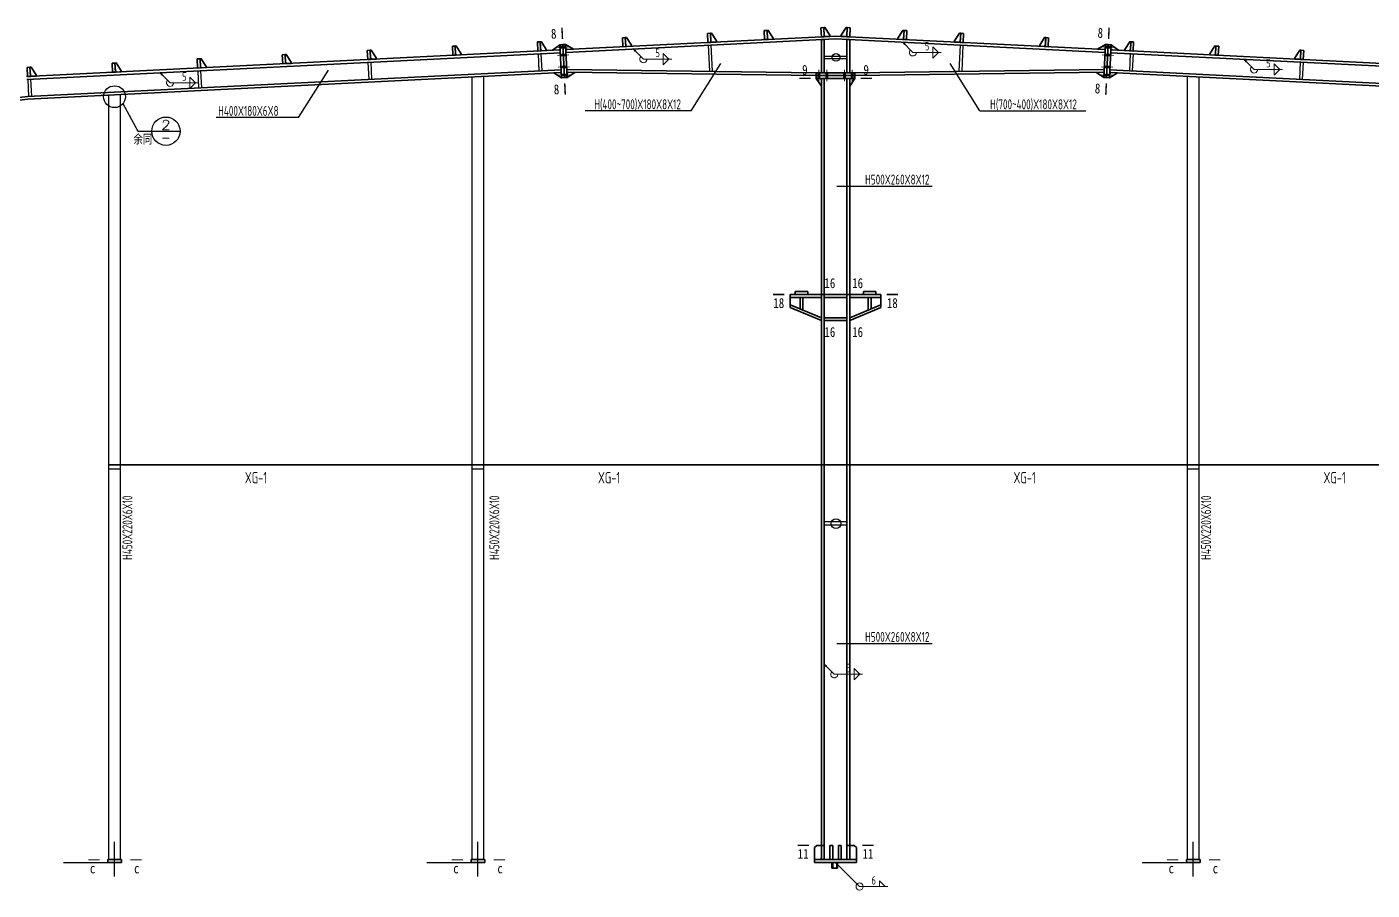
# Model space of a CAD drawing. Extents: x 2303022 to 2899168, y 17226141 to 18257813.
# Drawn here: x 2592571 to 2639961, y 17286920 to 17317320 of the extents above; entities that cross this region are included whole.
import ezdxf
from ezdxf.enums import TextEntityAlignment as Align

# ---------------------------------------------------------------- set-up
doc = ezdxf.new("R2010")
doc.units = 0
doc.header["$LTSCALE"] = 1000
doc.header["$MEASUREMENT"] = 0
doc.linetypes.add('DOTE', pattern=[2.42, 2, -0.2, 0.02, -0.2])
for name, color, linetype, lineweight in [('10', 7, 'Continuous', 35), ('114', 2, 'Continuous', 18), ('116', 1, 'Continuous', 35), ('12', 2, 'Continuous', 35), ('14', 2, 'Continuous', 35), ('焊缝标注', 9, 'Continuous', 18)]:
    doc.layers.add(name, color=color, linetype=linetype, lineweight=lineweight)
for name, color, linetype in [('11', 3, 'Continuous'), ('3T_WOOD', 21, 'Continuous'), ('BALCONY', 6, 'Continuous'), ('FRAMING', 2, 'Continuous'), ('PUB_DIM', 161, 'Continuous')]:
    doc.layers.add(name, color=color, linetype=linetype)
doc.styles.add('COMP', font='COMPLEX.shx', dxfattribs={"bigfont": 'hztxt'})
doc.styles.add('FromPkpm', font='Pkpmeng', dxfattribs={"width": 0.7, "bigfont": 'hztxt'})
doc.styles.add('PkpmHz', font='Pkpmeng', dxfattribs={"width": 0.7, "bigfont": 'hztxt'})
doc.styles.add('TSSD_Dimension', font='Tssdeng.shx', dxfattribs={"width": 0.7, "bigfont": 'hztxt.shx'})
doc.styles.add('TSSD_REIN', font='tssdeng.shx', dxfattribs={"width": 0.7, "bigfont": 'tssdchn.shx'})
doc.styles.add('图框字体', font='', dxfattribs={"width": 0.8})
doc.styles.add('宋体', font='', dxfattribs={"width": 0.8})
doc.styles.get('图框字体').set_extended_font_data('NSimSun')
doc.styles.get('宋体').set_extended_font_data('SimSun')

# ---------------------------------------------------------------- blocks, each defined once
blk = doc.blocks.new('_INDEX')
blk.add_line((-0.5, 0), (0.5, 0))
blk.add_circle((0, 0), 0.5)
at = {"style": 'COMP'}
for tag, width, p, p2 in [('1', 2.333333, (-0.17, 0.05), (0.17, 0.05)), ('-', 1.166667, (-0.17, -0.39), (0.17, -0.39))]:
    blk.add_attdef(tag, text='', height=0.34, dxfattribs=dict(at, width=width)).set_placement(p, p2, align=Align.FIT)

msp = doc.modelspace()

# ---------------------------------------------------------------- hatches: boundary and pattern name
at = {"layer": '焊缝标注'}
for points in [[(2613937.2, 17316539.7), (2613997.1, 17316458.3), (2614018.3, 17316479.4)], [(2623432.1, 17316777.1), (2623492, 17316695.6), (2623513.3, 17316716.8)], [(2635453.3, 17316176.1), (2635513.2, 17316094.6), (2635534.5, 17316115.7)], [(2597263.6, 17315706.1), (2597323.4, 17315624.6), (2597344.7, 17315645.7)], [(2620658.5, 17294873.8), (2620718.4, 17294792.3), (2620739.6, 17294813.5)], [(2621058.5, 17287895.9), (2621118.4, 17287814.4), (2621139.6, 17287835.6)]]:
    msp.add_hatch(color=256, dxfattribs=at).paths.add_polyline_path(points)

# ---------------------------------------------------------------- linework, layer by layer
at = {"color": 3, "lineweight": 35, "ltscale": 100}
for p, q in [((2611558.5, 17316520.9), (2621058.5, 17316995.9)), ((2621058.5, 17316995.9), (2630558.5, 17316520.9)), ((2592558.5, 17315570.9), (2611358.7, 17316510.9)), ((2611563.5, 17316421), (2621058.3, 17316895.8)), ((2621058.3, 17316895.8), (2630553.5, 17316421)), ((2630758.3, 17316510.9), (2649558.5, 17315570.9)), ((2592563.5, 17315471.1), (2611363.7, 17316411.1)), ((2630753.3, 17316411.1), (2649553.5, 17315471)), ((2592593.5, 17314871.8), (2611393.7, 17315811.8)), ((2592598.5, 17314771.9), (2611398.7, 17315711.9)), ((2611593.4, 17315822), (2620378.5, 17315707.5)), ((2611598.4, 17315721.9), (2620378.5, 17315607.5)), ((2621738.5, 17315707.5), (2630523.6, 17315822)), ((2621738.5, 17315607.4), (2630518.5, 17315721.9)), ((2630718.3, 17315711.9), (2649518.5, 17314771.9)), ((2630723.3, 17315811.8), (2649523.6, 17314871.8)), ((2620558.5, 17307895.9), (2620558.5, 17315507.5)), ((2620558.5, 17315507.5), (2620658.5, 17315507.5)), ((2620658.5, 17307895.9), (2620658.5, 17315507.5)), ((2621458.5, 17307895.9), (2621458.5, 17315507.5)), ((2621458.5, 17315507.5), (2621558.5, 17315507.5)), ((2621558.5, 17307895.9), (2621558.5, 17315507.5)), ((2584258.5, 17313893.9), (2592593.5, 17314872)), ((2584258.5, 17313793.3), (2592598.5, 17314771.9)), ((2620558.5, 17287995.9), (2620558.5, 17307895.9)), ((2620558.5, 17307895.9), (2620658.5, 17307895.9)), ((2620658.5, 17287995.9), (2620658.5, 17307895.9)), ((2620658.5, 17307895.9), (2621458.5, 17307895.9)), ((2621458.5, 17287995.9), (2621458.5, 17307895.9)), ((2621458.5, 17307895.9), (2621558.5, 17307895.9)), ((2621558.5, 17287995.9), (2621558.5, 17307895.9))]:
    msp.add_line(p, q, dxfattribs=at)
for p, q in [((2595454.8, 17301895.9), (2595854.8, 17301895.9)), ((2608254.8, 17301895.9), (2608654.8, 17301895.9)), ((2633454.8, 17301895.9), (2633854.8, 17301895.9)), ((2633454.8, 17301895.9), (2633854.8, 17301895.9)), ((2595454.9, 17301755.6), (2595854.8, 17301755.6)), ((2608254.9, 17301755.6), (2608654.8, 17301755.6)), ((2633454.9, 17301755.6), (2633854.8, 17301755.6)), ((2633454.9, 17301755.6), (2633854.8, 17301755.6))]:
    msp.add_line(p, q)
at = {"layer": '10', "lineweight": 35, "ltscale": 100, "const_width": 50}
for points in [[(2611419.7, 17317295), (2611439.7, 17316895.5)], [(2630697.3, 17317295), (2630677.3, 17316895.5)], [(2619778.5, 17315507.5), (2620178.5, 17315507.5)], [(2622338.5, 17315507.5), (2621938.5, 17315507.5)], [(2611537.6, 17314935.9), (2611517.6, 17315335.4)], [(2630579.5, 17314937.9), (2630599.4, 17315337.4)], [(2620558.5, 17308495.9), (2620558.5, 17308095.9)], [(2621558.5, 17308495.9), (2621558.5, 17308095.9)], [(2618858.5, 17307895.9), (2619258.5, 17307895.9)], [(2623258.5, 17307895.9), (2622858.5, 17307895.9)], [(2620558.5, 17306375.9), (2620558.5, 17306775.9)], [(2621558.5, 17306375.9), (2621558.5, 17306775.9)], [(2619718.5, 17288495.9), (2620118.5, 17288495.9)], [(2622398.5, 17288495.9), (2621998.5, 17288495.9)]]:
    msp.add_lwpolyline(points, dxfattribs=at)
at = {"layer": '10', "const_width": 45, "elevation": 200}
for points in [[(2594736.8, 17287984.7), (2595136.8, 17287984.7)], [(2596609.8, 17287984.7), (2596209.8, 17287984.7)], [(2607536.8, 17287984.7), (2607936.8, 17287984.7)], [(2609409.8, 17287984.7), (2609009.8, 17287984.7)], [(2632736.9, 17287984.7), (2633136.9, 17287984.7)], [(2634609.9, 17287984.7), (2634209.9, 17287984.7)]]:
    msp.add_lwpolyline(points, dxfattribs=at)
at = {"layer": '11'}
for p, q in [((2608254.8, 17287995.9), (2608254.8, 17315554.8)), ((2608654.8, 17315574.8), (2608654.8, 17287995.9)), ((2633454.8, 17287995.9), (2633454.8, 17315575.1)), ((2633854.8, 17315555.1), (2633854.8, 17287995.9)), ((2595454.8, 17287995.9), (2595454.8, 17314914.8)), ((2595854.8, 17314934.8), (2595854.8, 17287995.9)), ((2593862.9, 17287895.9, -200), (2595418.5, 17287895.9)), ((2606662.9, 17287895.9, -200), (2608218.5, 17287895.9)), ((2631862.9, 17287895.9, -200), (2633418.5, 17287895.9))]:
    msp.add_line(p, q, dxfattribs=at)
at = {"layer": '114', "lineweight": 18, "ltscale": 100}
for p, q in [((2611254.4, 17316595.8), (2611653.9, 17316615.8)), ((2630463.1, 17316615.8), (2630862.6, 17316595.9)), ((2611268.3, 17316316.2), (2611667.9, 17316336.2)), ((2630449.1, 17316336.1), (2630848.6, 17316316.2)), ((2611289.3, 17315896.7), (2611688.8, 17315916.7)), ((2611303.3, 17315617.1), (2611702.8, 17315637)), ((2620468.5, 17315407.5), (2620468.5, 17315807.5)), ((2620748.5, 17315407.5), (2620748.5, 17315807.5)), ((2621368.5, 17315407.5), (2621368.5, 17315807.5)), ((2621648.5, 17315407.5), (2621648.5, 17315807.5)), ((2630414.2, 17315637), (2630813.7, 17315617.1)), ((2630428.2, 17315916.9), (2630827.7, 17315896.9))]:
    msp.add_line(p, q, dxfattribs=at)
at = {"layer": '114', "color": 1, "lineweight": 70, "ltscale": 100}
for p, q in [((2611354.3, 17316600.8), (2611554, 17316610.8)), ((2630563, 17316610.8), (2630762.7, 17316600.8)), ((2611368.2, 17316321.2), (2611568, 17316331.2)), ((2630549, 17316331.1), (2630748.8, 17316321.2)), ((2611389.2, 17315901.7), (2611589, 17315911.7)), ((2611403.2, 17315622.1), (2611602.9, 17315632)), ((2620468.5, 17315507.5), (2620468.5, 17315707.5)), ((2620748.5, 17315507.5), (2620748.5, 17315707.5)), ((2621368.5, 17315507.5), (2621368.5, 17315707.5)), ((2621648.5, 17315507.5), (2621648.5, 17315707.5)), ((2630514.1, 17315632), (2630713.8, 17315622)), ((2630528, 17315911.9), (2630727.8, 17315901.9))]:
    msp.add_line(p, q, dxfattribs=at)
at = {"layer": '116', "lineweight": 35, "ltscale": 100}
for p, q in [((2620933.5, 17287895.9), (2620933.5, 17287695.9)), ((2620933.5, 17287695.9), (2621133.5, 17287695.9)), ((2620963.5, 17287895.9), (2620963.5, 17287695.9)), ((2621103.5, 17287895.9), (2621103.5, 17287695.9)), ((2621133.5, 17287895.9), (2621133.5, 17287695.9))]:
    msp.add_line(p, q, dxfattribs=at)
at = {"layer": '12', "lineweight": 35, "ltscale": 100}
for p, q in [((2613651.8, 17316946), (2613551.9, 17316941)), ((2613551.9, 17316941), (2613567.9, 17316621.4)), ((2613667.7, 17316626.4), (2613651.8, 17316946)), ((2616648, 17317095.8), (2616548.1, 17317090.8)), ((2616548.1, 17317090.8), (2616564.1, 17316771.2)), ((2616664, 17316776.2), (2616648, 17317095.8)), ((2618645.5, 17317195.6), (2618545.6, 17317190.6)), ((2618545.6, 17317190.6), (2618561.6, 17316871)), ((2618661.5, 17316876), (2618645.5, 17317195.6)), ((2620643, 17317295.3), (2620543.2, 17317290.3)), ((2620543.2, 17317290.3), (2620559.1, 17316970.7)), ((2620559.1, 17316970.7), (2620659, 17316975.7)), ((2620659, 17316975.7), (2620643, 17317295.3)), ((2621458, 17316975.7), (2621474, 17317295.3)), ((2621557.9, 17316970.7), (2621458, 17316975.7)), ((2621474, 17317295.3), (2621573.8, 17317290.3)), ((2621573.8, 17317290.3), (2621557.9, 17316970.7)), ((2623455.5, 17316876), (2623471.5, 17317195.6)), ((2623471.5, 17317195.6), (2623571.3, 17317190.6)), ((2623571.3, 17317190.6), (2623555.4, 17316871)), ((2625453, 17316776.2), (2625469, 17317095.8)), ((2625469, 17317095.8), (2625568.9, 17317090.8)), ((2625568.9, 17317090.8), (2625552.9, 17316771.2)), ((2628449.2, 17316626.4), (2628465.2, 17316946)), ((2628465.2, 17316946), (2628565.1, 17316941)), ((2628565.1, 17316941), (2628549.1, 17316621.4)), ((2604663, 17316496.6), (2604563.1, 17316491.6)), ((2604563.1, 17316491.6), (2604579.1, 17316172)), ((2604679, 17316177), (2604663, 17316496.6)), ((2607659.2, 17316646.4), (2607559.4, 17316641.4)), ((2607559.4, 17316641.4), (2607575.4, 17316321.8)), ((2607675.2, 17316326.8), (2607659.2, 17316646.4)), ((2610655.5, 17316796.2), (2610555.6, 17316791.2)), ((2610555.6, 17316791.2), (2610571.6, 17316471.6)), ((2610571.6, 17316471.6), (2610671.5, 17316476.6)), ((2610671.5, 17316476.6), (2610655.5, 17316796.2)), ((2613567.9, 17316621.4), (2613667.7, 17316626.4)), ((2616564.1, 17316771.2), (2616664, 17316776.2)), ((2618561.6, 17316871), (2618661.5, 17316876)), ((2623555.4, 17316871), (2623455.5, 17316876)), ((2625552.9, 17316771.2), (2625453, 17316776.2)), ((2628549.1, 17316621.4), (2628449.2, 17316626.4)), ((2631445.5, 17316476.6), (2631461.5, 17316796.2)), ((2631545.4, 17316471.6), (2631445.5, 17316476.6)), ((2631461.5, 17316796.2), (2631561.4, 17316791.2)), ((2631561.4, 17316791.2), (2631545.4, 17316471.6)), ((2634441.8, 17316326.8), (2634457.7, 17316646.4)), ((2634457.7, 17316646.4), (2634557.6, 17316641.4)), ((2634557.6, 17316641.4), (2634541.6, 17316321.8)), ((2637438, 17316177), (2637454, 17316496.6)), ((2637454, 17316496.6), (2637553.9, 17316491.6)), ((2637553.9, 17316491.6), (2637537.9, 17316172)), ((2595674.2, 17316047.1), (2595574.3, 17316042.1)), ((2595574.3, 17316042.1), (2595590.3, 17315722.5)), ((2595690.2, 17315727.5), (2595674.2, 17316047.1)), ((2598670.5, 17316196.9), (2598570.6, 17316191.9)), ((2598570.6, 17316191.9), (2598586.6, 17315872.3)), ((2598686.5, 17315877.3), (2598670.5, 17316196.9)), ((2601666.7, 17316346.7), (2601566.9, 17316341.7)), ((2601566.9, 17316341.7), (2601582.8, 17316022.1)), ((2601582.8, 17316022.1), (2601682.7, 17316027.1)), ((2601682.7, 17316027.1), (2601666.7, 17316346.7)), ((2604579.1, 17316172), (2604679, 17316177)), ((2607575.4, 17316321.8), (2607675.2, 17316326.8)), ((2634541.6, 17316321.8), (2634441.8, 17316326.8)), ((2637537.9, 17316172), (2637438, 17316177)), ((2592678, 17315897.3), (2592578.1, 17315892.3)), ((2592578.1, 17315892.3), (2592594.1, 17315572.7)), ((2592594.1, 17315572.7), (2592694, 17315577.7)), ((2592694, 17315577.7), (2592678, 17315897.3)), ((2595590.3, 17315722.5), (2595690.2, 17315727.5)), ((2598586.6, 17315872.3), (2598686.5, 17315877.3))]:
    msp.add_line(p, q, dxfattribs=at)
at = {"layer": '12'}
for p, q in [((2595418.5, 17287995.9), (2595898.5, 17287995.9)), ((2595418.5, 17287895.9), (2595418.5, 17287995.9)), ((2595898.5, 17287895.9), (2595418.5, 17287895.9)), ((2595898.5, 17287995.9), (2595898.5, 17287895.9)), ((2608218.5, 17287995.9), (2608698.5, 17287995.9)), ((2608218.5, 17287895.9), (2608218.5, 17287995.9)), ((2608698.5, 17287895.9), (2608218.5, 17287895.9)), ((2608698.5, 17287995.9), (2608698.5, 17287895.9)), ((2633418.5, 17287995.9), (2633898.5, 17287995.9)), ((2633418.5, 17287895.9), (2633418.5, 17287995.9)), ((2633898.5, 17287895.9), (2633418.5, 17287895.9)), ((2633898.5, 17287995.9), (2633898.5, 17287895.9))]:
    msp.add_line(p, q, dxfattribs=at)
at = {"layer": '12', "lineweight": 35, "ltscale": 100}
for points in [[(2613865.5, 17316676.3), (2613867.5, 17316636.4), (2613707.7, 17316628.4), (2613665.7, 17316666.3), (2613651.8, 17316946), (2613691.7, 17316948)], [(2616861.8, 17316826.1), (2616863.7, 17316786.2), (2616704, 17316778.2), (2616662, 17316816.2), (2616648, 17317095.8), (2616688, 17317097.8)], [(2618859.3, 17316925.9), (2618861.3, 17316886), (2618701.5, 17316878), (2618659.5, 17316915.9), (2618645.5, 17317195.6), (2618685.5, 17317197.6)], [(2620856.8, 17317025.7), (2620858.8, 17316985.7), (2620699, 17316977.7), (2620657, 17317015.7), (2620643, 17317295.3), (2620683, 17317297.3)], [(2621260.2, 17317025.7), (2621258.2, 17316985.7), (2621418, 17316977.7), (2621460, 17317015.7), (2621474, 17317295.3), (2621434, 17317297.3)], [(2623257.7, 17316925.9), (2623255.7, 17316886), (2623415.5, 17316878), (2623457.5, 17316915.9), (2623471.5, 17317195.6), (2623431.5, 17317197.6)], [(2625255.2, 17316826.1), (2625253.2, 17316786.2), (2625413, 17316778.2), (2625455, 17316816.2), (2625469, 17317095.8), (2625429, 17317097.8)], [(2628251.5, 17316676.3), (2628249.5, 17316636.4), (2628409.3, 17316628.4), (2628451.3, 17316666.3), (2628465.2, 17316946), (2628425.3, 17316948)], [(2604876.7, 17316226.9), (2604878.7, 17316186.9), (2604718.9, 17316178.9), (2604677, 17316216.9), (2604663, 17316496.6), (2604702.9, 17316498.5)], [(2607873, 17316376.7), (2607875, 17316336.7), (2607715.2, 17316328.8), (2607673.2, 17316366.7), (2607659.2, 17316646.4), (2607699.2, 17316648.4)], [(2610869.2, 17316526.5), (2610871.2, 17316486.6), (2610711.4, 17316478.6), (2610669.5, 17316516.5), (2610655.5, 17316796.2), (2610695.5, 17316798.2)], [(2631247.8, 17316526.5), (2631245.8, 17316486.6), (2631405.6, 17316478.6), (2631447.5, 17316516.5), (2631461.5, 17316796.2), (2631421.5, 17316798.2)], [(2634244, 17316376.7), (2634242, 17316336.7), (2634401.8, 17316328.8), (2634443.8, 17316366.7), (2634457.7, 17316646.4), (2634417.8, 17316648.4)], [(2637240.3, 17316226.9), (2637238.3, 17316186.9), (2637398.1, 17316178.9), (2637440, 17316216.9), (2637454, 17316496.6), (2637414.1, 17316498.5)], [(2595888, 17315777.4), (2595890, 17315737.5), (2595730.2, 17315729.5), (2595688.2, 17315767.5), (2595674.2, 17316047.1), (2595714.2, 17316049.1)], [(2598884.2, 17315927.3), (2598886.2, 17315887.3), (2598726.4, 17315879.3), (2598684.5, 17315917.3), (2598670.5, 17316196.9), (2598710.4, 17316198.9)], [(2601880.5, 17316077.1), (2601882.5, 17316037.1), (2601722.7, 17316029.1), (2601680.7, 17316067.1), (2601666.7, 17316346.7), (2601706.7, 17316348.7)], [(2592891.7, 17315627.6), (2592893.7, 17315587.7), (2592733.9, 17315579.7), (2592691.9, 17315617.6), (2592678, 17315897.3), (2592717.9, 17315899.3)]]:
    msp.add_lwpolyline(points, close=True, dxfattribs=at)
at = {"layer": '14', "lineweight": 35, "ltscale": 100}
for p, q in [((2611089.1, 17316497.5), (2611349.8, 17316690.7)), ((2611318.8, 17316508.9), (2611089.1, 17316497.5)), ((2611356.7, 17316550.9), (2611318.8, 17316508.9)), ((2611349.8, 17316690.7), (2611449.6, 17316695.7)), ((2611407.8, 17315530.2), (2611349.8, 17316690.7)), ((2611349.8, 17316690.7), (2611356.7, 17316550.9)), ((2611449.6, 17316695.7), (2611549.5, 17316700.7)), ((2611449.6, 17316695.7), (2611507.6, 17315535.2)), ((2611507.6, 17315535.2), (2611449.6, 17316695.7)), ((2611549.5, 17316700.7), (2611607.5, 17315540.2)), ((2611556.5, 17316560.9), (2611549.5, 17316700.7)), ((2611549.5, 17316700.7), (2611828.2, 17316534.4)), ((2611598.4, 17316522.9), (2611556.5, 17316560.9)), ((2611828.2, 17316534.4), (2611598.4, 17316522.9)), ((2620558.5, 17316870.8), (2620658.5, 17316875.8)), ((2620558.5, 17315707.5), (2620558.5, 17316870.8)), ((2620658.5, 17316875.8), (2620658.5, 17315707.5)), ((2621458.5, 17315707.5), (2621458.5, 17316875.8)), ((2621458.5, 17316875.8), (2621558.5, 17316870.8)), ((2621558.5, 17316870.8), (2621558.5, 17315707.5)), ((2630288.8, 17316534.4), (2630567.5, 17316700.7)), ((2630518.5, 17316522.9), (2630288.8, 17316534.4)), ((2630509.6, 17315542.1), (2630567.5, 17316700.7)), ((2630560.5, 17316560.9), (2630518.5, 17316522.9)), ((2630567.5, 17316700.7), (2630560.5, 17316560.9)), ((2630567.5, 17316700.7), (2630667.4, 17316695.7)), ((2630667.4, 17316695.7), (2630609.4, 17315537.2)), ((2630609.4, 17315537.2), (2630667.4, 17316695.7)), ((2630667.4, 17316695.7), (2630767.2, 17316690.7)), ((2630767.2, 17316690.7), (2630709.3, 17315532.2)), ((2630760.2, 17316550.9), (2630767.2, 17316690.7)), ((2630798.2, 17316508.9), (2630760.2, 17316550.9)), ((2630767.2, 17316690.7), (2631027.9, 17316497.5)), ((2631027.9, 17316497.5), (2630798.2, 17316508.9)), ((2611129, 17315698.5), (2611358.7, 17315709.9)), ((2611407.7, 17315532.2), (2611129, 17315698.5)), ((2611358.7, 17315709.9), (2611400.7, 17315672)), ((2611400.7, 17315672), (2611407.7, 17315532.2)), ((2611507.6, 17315535.2), (2611407.8, 17315530.2)), ((2611607.5, 17315540.2), (2611507.6, 17315535.2)), ((2611600.4, 17315682), (2611638.4, 17315721.4)), ((2611607.4, 17315542.1), (2611600.4, 17315682)), ((2611868.4, 17315718.4), (2611607.4, 17315542.1)), ((2611638.4, 17315721.4), (2611868.4, 17315718.4)), ((2620378.5, 17315707.5), (2621738.5, 17315707.5)), ((2620378.5, 17315607.5), (2620378.5, 17315707.5)), ((2621738.5, 17315607.5), (2620378.5, 17315607.5)), ((2620378.5, 17315607.5), (2621738.5, 17315607.5)), ((2620378.5, 17315507.5), (2620378.5, 17315607.5)), ((2620658.5, 17315707.5), (2620558.5, 17315707.5)), ((2621558.5, 17315707.5), (2621458.5, 17315707.5)), ((2621738.5, 17315707.5), (2621738.5, 17315607.5)), ((2621738.5, 17315607.5), (2621738.5, 17315507.5)), ((2630248.6, 17315718.4), (2630478.5, 17315721.4)), ((2630509.6, 17315542.1), (2630248.6, 17315718.4)), ((2630478.5, 17315721.4), (2630516.5, 17315682)), ((2630516.5, 17315682), (2630509.6, 17315542.1)), ((2630609.4, 17315537.2), (2630509.6, 17315542.1)), ((2630709.3, 17315532.2), (2630609.4, 17315537.2)), ((2630988, 17315698.5), (2630709.3, 17315532.2)), ((2630709.3, 17315532.2), (2630716.3, 17315672)), ((2630716.3, 17315672), (2630758.3, 17315709.9)), ((2630758.3, 17315709.9), (2630988, 17315698.5)), ((2621738.5, 17315507.5), (2620378.5, 17315507.5)), ((2620558.5, 17315227.5), (2620378.5, 17315507.5)), ((2620378.5, 17315507.5), (2620518.5, 17315507.5)), ((2620518.5, 17315507.5), (2620558.5, 17315467.5)), ((2620558.5, 17315467.5), (2620558.5, 17315227.5)), ((2621738.5, 17315507.5), (2621558.5, 17315227.5)), ((2621558.5, 17315467.5), (2621598.5, 17315507.5)), ((2621558.5, 17315227.5), (2621558.5, 17315467.5)), ((2621598.5, 17315507.5), (2621738.5, 17315507.5)), ((2620078.5, 17307995.9), (2619638.5, 17307995.9)), ((2619638.5, 17307995.9), (2619638.5, 17307895.9)), ((2620078.5, 17307895.9), (2620078.5, 17307995.9)), ((2622038.5, 17307995.9), (2622478.5, 17307995.9)), ((2622038.5, 17307895.9), (2622038.5, 17307995.9)), ((2622478.5, 17307995.9), (2622478.5, 17307895.9)), ((2619458.5, 17307895.9), (2620558.5, 17307895.9)), ((2619458.5, 17307795.9), (2619458.5, 17307895.9)), ((2620558.5, 17307795.9), (2619458.5, 17307795.9)), ((2619458.5, 17307795.9), (2619458.5, 17307535.9)), ((2620558.5, 17307795.9), (2619458.5, 17307795.9)), ((2619458.5, 17307535.9), (2620558.5, 17307075.9)), ((2619458.5, 17307535.9), (2620558.5, 17307075.9)), ((2619458.5, 17307435.9), (2619458.5, 17307535.9)), ((2619638.5, 17307895.9), (2620078.5, 17307895.9)), ((2619808.5, 17307389.6), (2619808.5, 17307795.9)), ((2619808.5, 17307795.9), (2619908.5, 17307795.9)), ((2619908.5, 17307795.9), (2619908.5, 17307347.8)), ((2620558.5, 17307895.9), (2620558.5, 17307795.9)), ((2620558.5, 17307075.9), (2620558.5, 17307795.9)), ((2620658.5, 17307895.9), (2621458.5, 17307895.9)), ((2620658.5, 17307795.9), (2620658.5, 17307895.9)), ((2621458.5, 17307795.9), (2620658.5, 17307795.9)), ((2621458.5, 17307895.9), (2621458.5, 17307795.9)), ((2621558.5, 17307895.9), (2622658.5, 17307895.9)), ((2621558.5, 17307795.9), (2621558.5, 17307895.9)), ((2622658.5, 17307795.9), (2621558.5, 17307795.9)), ((2621558.5, 17307795.9), (2621558.5, 17307075.9)), ((2622658.5, 17307795.9), (2621558.5, 17307795.9)), ((2621558.5, 17307075.9), (2622658.5, 17307535.9)), ((2621558.5, 17307075.9), (2622658.5, 17307535.9)), ((2622478.5, 17307895.9), (2622038.5, 17307895.9)), ((2622208.5, 17307347.8), (2622208.5, 17307795.9)), ((2622208.5, 17307795.9), (2622308.5, 17307795.9)), ((2622308.5, 17307795.9), (2622308.5, 17307389.6)), ((2622658.5, 17307895.9), (2622658.5, 17307795.9)), ((2622658.5, 17307535.9), (2622658.5, 17307795.9)), ((2622658.5, 17307535.9), (2622658.5, 17307435.9)), ((2620558.5, 17306975.9), (2619458.5, 17307435.9)), ((2619908.5, 17307347.8), (2619808.5, 17307389.6)), ((2620558.5, 17307075.9), (2620558.5, 17306975.9)), ((2620658.5, 17307075.9), (2621458.5, 17307075.9)), ((2620658.5, 17306975.9), (2620658.5, 17307075.9)), ((2621458.5, 17307075.9), (2621458.5, 17306975.9)), ((2622658.5, 17307435.9), (2621558.5, 17306975.9)), ((2621558.5, 17306975.9), (2621558.5, 17307075.9)), ((2622308.5, 17307389.6), (2622208.5, 17307347.8)), ((2621458.5, 17306975.9), (2620658.5, 17306975.9)), ((2620318.5, 17288415.9), (2620398.5, 17288495.9)), ((2620318.5, 17287995.9), (2620318.5, 17288415.9)), ((2620398.5, 17288495.9), (2620558.5, 17288495.9)), ((2620558.5, 17288035.9), (2620518.5, 17287995.9)), ((2620558.5, 17288495.9), (2620558.5, 17288035.9)), ((2620558.5, 17287995.9), (2620558.5, 17288495.9)), ((2620558.5, 17288495.9), (2620658.5, 17288495.9)), ((2620658.5, 17288495.9), (2620658.5, 17287995.9)), ((2620858.5, 17287995.9), (2620858.5, 17288495.9)), ((2620858.5, 17288495.9), (2620958.5, 17288495.9)), ((2620958.5, 17288495.9), (2620958.5, 17287995.9)), ((2621158.5, 17287995.9), (2621158.5, 17288495.9)), ((2621158.5, 17288495.9), (2621258.5, 17288495.9)), ((2621258.5, 17288495.9), (2621258.5, 17287995.9)), ((2621458.5, 17287995.9), (2621458.5, 17288495.9)), ((2621458.5, 17288495.9), (2621558.5, 17288495.9)), ((2621558.5, 17288495.9), (2621558.5, 17288035.9)), ((2621718.5, 17288495.9), (2621558.5, 17288495.9)), ((2621558.5, 17288495.9), (2621558.5, 17287995.9)), ((2621558.5, 17288035.9), (2621598.5, 17287995.9)), ((2621798.5, 17288415.9), (2621718.5, 17288495.9)), ((2621798.5, 17287995.9), (2621798.5, 17288415.9)), ((2620318.5, 17287895.9), (2620318.5, 17287995.9)), ((2620318.5, 17287995.9), (2621798.5, 17287995.9)), ((2620518.5, 17287995.9), (2620318.5, 17287995.9)), ((2621798.5, 17287895.9), (2620318.5, 17287895.9)), ((2620658.5, 17287995.9), (2620558.5, 17287995.9)), ((2620958.5, 17287995.9), (2620858.5, 17287995.9)), ((2621258.5, 17287995.9), (2621158.5, 17287995.9)), ((2621558.5, 17287995.9), (2621458.5, 17287995.9)), ((2621598.5, 17287995.9), (2621798.5, 17287995.9)), ((2621798.5, 17287995.9), (2621798.5, 17287895.9))]:
    msp.add_line(p, q, dxfattribs=at)
at = {"layer": '3T_WOOD'}
for p, q in [((2620658.5, 17316291.6), (2621458.5, 17316291.6)), ((2620658.5, 17316207.2), (2621458.5, 17316207.2)), ((2620658.5, 17299895.9), (2621458.5, 17299895.9)), ((2620658.5, 17299778.4), (2621458.5, 17299778.4))]:
    msp.add_line(p, q, dxfattribs=at)
at = {"layer": '3T_WOOD', "color": 6}
for p, q in [((2595658.5, 17287395), (2595658.5, 17288624.3)), ((2608458.5, 17287395), (2608458.5, 17288624.3)), ((2633658.5, 17287395), (2633658.5, 17288624.3))]:
    msp.add_line(p, q, dxfattribs=at)
at = {"layer": '3T_WOOD'}
for points in [[(2616569.1, 17316671.3), (2616614.9, 17315756.5)], [(2616669, 17316676.3), (2616714.8, 17315761.5)], [(2625448, 17316676.3), (2625402.2, 17315761.5)], [(2625547.9, 17316671.3), (2625502.1, 17315756.5)], [(2604584.1, 17316071.9), (2604614.1, 17315472.8)], [(2604684, 17316076.9), (2604714, 17315477.8)], [(2610576.6, 17316371.6), (2610606.6, 17315772.5)], [(2610676.5, 17316376.6), (2610706.5, 17315777.5)], [(2631440.5, 17316376.6), (2631410.5, 17315777.5)], [(2631540.4, 17316371.6), (2631510.4, 17315772.5)], [(2637433, 17316076.9), (2637403, 17315477.8)], [(2637532.9, 17316071.9), (2637502.9, 17315472.8)], [(2598591.6, 17315772.5), (2598621.6, 17315173.2)], [(2598691.5, 17315777.5), (2598721.4, 17315178.2)], [(2592599.1, 17315472.5), (2592629, 17314873.6)], [(2592699, 17315477.5), (2592728.9, 17314878.6)]]:
    msp.add_lwpolyline(points, dxfattribs=at)
for centre, radius in [((2621074.3, 17316245.9), 135.5), ((2621072.3, 17299828.3), 172.6)]:
    msp.add_circle(centre, radius, dxfattribs=at)
at = {"layer": 'BALCONY'}
for p, q in [((2615971, 17314367.1, -3.6), (2617021.6, 17316035.1)), ((2626146, 17314367.1, -3.6), (2625095.4, 17316035.1)), ((2602143.3, 17314133.4, -3.3), (2603193.9, 17315801.4, 0.2)), ((2602143.3, 17314133.4, -3.3), (2599243.9, 17314133.4, -3.3)), ((2615971, 17314367.1, -3.6), (2612243.8, 17314367.1, -3.6)), ((2626146, 17314367.1, -3.6), (2629873.2, 17314367.1, -3.6)), ((2621105.2, 17311716.9), (2624458.4, 17311716.9)), ((2621105.2, 17295609.7), (2624458.4, 17295609.7))]:
    msp.add_line(p, q, dxfattribs=at)
at = {"layer": 'FRAMING', "linetype": 'DOTE', "const_width": 50}
for points in [[(2595454.8, 17301895.9), (2633454.8, 17301895.9)], [(2633454.8, 17301895.9), (2646654.8, 17301895.9)]]:
    msp.add_lwpolyline(points, dxfattribs=at)
at = {"layer": 'PUB_DIM'}
for p, q in [((2595953.9, 17314618.4), (2596481, 17313646.2)), ((2596481, 17313646.2), (2596967.8, 17313646.2))]:
    msp.add_line(p, q, dxfattribs=at)
msp.add_circle((2595658, 17314862.7), 383.7, dxfattribs=at)
at = {"layer": '焊缝标注', "lineweight": 18, "ltscale": 100}
for p, q in [((2613937.2, 17316539.7), (2614289.7, 17316185.2)), ((2623432.1, 17316777.1), (2623784.7, 17316422.6)), ((2624484.7, 17316622.6), (2624684.7, 17316422.6)), ((2624484.7, 17316422.6), (2624484.7, 17316622.6)), ((2614289.7, 17316185.2), (2615289.7, 17316185.2)), ((2614989.7, 17316385.2), (2615189.7, 17316185.2)), ((2614989.7, 17316185.2), (2614989.7, 17316385.2)), ((2614989.7, 17315985.2), (2615189.7, 17316185.2)), ((2614989.7, 17316185.2), (2614989.7, 17315985.2)), ((2623784.7, 17316422.6), (2624784.7, 17316422.6)), ((2624484.7, 17316222.6), (2624684.7, 17316422.6)), ((2624484.7, 17316422.6), (2624484.7, 17316222.6)), ((2635453.3, 17316176.1), (2635805.9, 17315821.5)), ((2636505.9, 17316021.5), (2636705.9, 17315821.5)), ((2636505.9, 17315821.5), (2636505.9, 17316021.5)), ((2597263.6, 17315706.1), (2597616.1, 17315351.5)), ((2598316.1, 17315551.5), (2598516.1, 17315351.5)), ((2598316.1, 17315351.5), (2598316.1, 17315551.5)), ((2635805.9, 17315821.5), (2636805.9, 17315821.5)), ((2636505.9, 17315621.5), (2636705.9, 17315821.5)), ((2636505.9, 17315821.5), (2636505.9, 17315621.5)), ((2597616.1, 17315351.5), (2598616.1, 17315351.5)), ((2598316.1, 17315151.5), (2598516.1, 17315351.5)), ((2598316.1, 17315351.5), (2598316.1, 17315151.5)), ((2620658.5, 17294873.8), (2621011.1, 17294519.3)), ((2621711.1, 17294719.3), (2621911.1, 17294519.3)), ((2621711.1, 17294519.3), (2621711.1, 17294719.3)), ((2621011.1, 17294519.3), (2622011.1, 17294519.3)), ((2621711.1, 17294319.3), (2621911.1, 17294519.3)), ((2621711.1, 17294519.3), (2621711.1, 17294319.3)), ((2621058.5, 17287895.9), (2621904.7, 17287045)), ((2622604.7, 17287245), (2622804.7, 17287045)), ((2622604.7, 17287045), (2622604.7, 17287245)), ((2621904.7, 17287045), (2622904.7, 17287045))]:
    msp.add_line(p, q, dxfattribs=at)
at = {"layer": '焊缝标注', "linetype": 'Continuous'}
for points in [[(2613937.2, 17316539.7), (2613997.1, 17316458.3), (2614018.3, 17316479.4)], [(2623432.1, 17316777.1), (2623492, 17316695.6), (2623513.3, 17316716.8)], [(2635453.3, 17316176.1), (2635513.2, 17316094.6), (2635534.5, 17316115.7)], [(2597263.6, 17315706.1), (2597323.4, 17315624.6), (2597344.7, 17315645.7)], [(2620658.5, 17294873.8), (2620718.4, 17294792.3), (2620739.6, 17294813.5)], [(2621058.5, 17287895.9), (2621118.4, 17287814.4), (2621139.6, 17287835.6)]]:
    msp.add_lwpolyline(points, close=True, dxfattribs=at)
at = {"layer": '焊缝标注', "lineweight": 18, "ltscale": 100}
msp.add_circle((2621904.7, 17287045), 125, dxfattribs=at)
for centre, start in [((2623784.7, 17316422.6), 134.84001), ((2614289.7, 17316185.2), 134.84001), ((2635805.9, 17315821.5), 134.84001), ((2597616.1, 17315351.5), 134.8405), ((2621011.1, 17294519.3), 134.84007)]:
    msp.add_arc(centre, 125, start, 0, dxfattribs=at)

# ---------------------------------------------------------------- block references
at = {"layer": 'PUB_DIM'}
ref = msp.add_blockref('_INDEX', (2597467.8, 17313646.2), dxfattribs=dict(at, xscale=1000, yscale=1000, zscale=1000))
ref.add_attrib('1', '2', dxfattribs={"layer": '0', "height": 340, "style": 'COMP', "width": 1.5}).set_placement((2597297.8, 17313696.2), (2597637.8, 17313696.2), align=Align.FIT)
ref.add_attrib('-', '-', dxfattribs={"layer": '0', "height": 340, "style": 'COMP', "width": 1.166667}).set_placement((2597297.8, 17313256.2), (2597637.8, 17313256.2), align=Align.FIT)

# ---------------------------------------------------------------- texts
at = {"layer": '10', "lineweight": 25, "style": '宋体', "width": 0.8}
for rotation, p in [(2.86145, (2611130, 17317080.2)), (-2.8627, (2630387.7, 17317110.2)), (2.86145, (2611228, 17315120.7)), (-2.8627, (2630289.8, 17315152.6))]:
    msp.add_text('8', height=350, rotation=rotation, dxfattribs=at).set_placement(p, align=Align.MIDDLE_CENTER)
for s, p in [('9', (2619978.5, 17315807.5)), ('9', (2622138.5, 17315807.5)), ('16', (2620858.5, 17308295.9)), ('16', (2621837.2, 17308295.9)), ('18', (2619058.5, 17307595.9)), ('18', (2623058.5, 17307595.9)), ('16', (2620858.5, 17306575.9)), ('16', (2621837.2, 17306575.9)), ('11', (2619918.5, 17288195.9)), ('11', (2622198.5, 17288195.9))]:
    msp.add_text(s, height=350, dxfattribs=at).set_placement(p, align=Align.MIDDLE_CENTER)
at = {"layer": '10', "style": '图框字体', "width": 0.8}
for p in [(2594790.3, 17287509.7), (2596346.5, 17287509.7), (2607590.3, 17287509.7), (2609146.5, 17287509.7), (2632790.4, 17287509.7), (2634346.5, 17287509.7)]:
    msp.add_text('c', height=350, dxfattribs=at).set_placement(p)
at = {"layer": 'BALCONY', "style": 'TSSD_Dimension', "width": 0.7}
for s, p in [('H(400~700)X180X8X12', (2614085.3, 17314595.1, -3.6)), ('H(700~400)X180X8X12', (2628031.7, 17314595.1, -3.6)), ('H400X180X6X8', (2600372.4, 17314361.4, -3.3)), ('余同', (2596655.7, 17313380.1, -200)), ('H500X260X8X12', (2623233.9, 17311945)), ('H500X260X8X12', (2623233.9, 17295837.8))]:
    msp.add_text(s, height=350, dxfattribs=at).set_placement(p, align=Align.MIDDLE)
at = {"layer": 'BALCONY', "style": 'TSSD_REIN', "width": 0.7}
for p in [(2600250.5, 17301245.5, 2180), (2612690.6, 17301245.5, 2180), (2627329.6, 17301245.5, 2180), (2638250.5, 17301245.5, 2180)]:
    msp.add_text('XG-1', height=400, dxfattribs=at).set_placement(p)
at = {"layer": 'BALCONY', "style": 'TSSD_Dimension', "width": 0.7}
for p in [(2596110.8, 17299682.2, 1287), (2609037.9, 17299682.2, 1287), (2634110.8, 17299682.2, 1287)]:
    msp.add_text('H450X220X6X10', height=350, rotation=90, dxfattribs=at).set_placement(p, align=Align.MIDDLE)
at = {"layer": '焊缝标注', "lineweight": 25, "width": 0.7}
for s, style, p in [('5', 'FromPkpm', (2614789.7, 17316255.2)), ('5', 'FromPkpm', (2624284.7, 17316492.6)), ('5', 'FromPkpm', (2636305.9, 17315891.5)), ('5', 'FromPkpm', (2598116.1, 17315421.5)), ('5', 'FromPkpm', (2621511.1, 17294589.3)), ('6', 'PkpmHz', (2622404.7, 17287115))]:
    msp.add_text(s, height=300, dxfattribs=dict(at, style=style)).set_placement(p, align=Align.CENTER)

doc.saveas('drawing.dxf')
